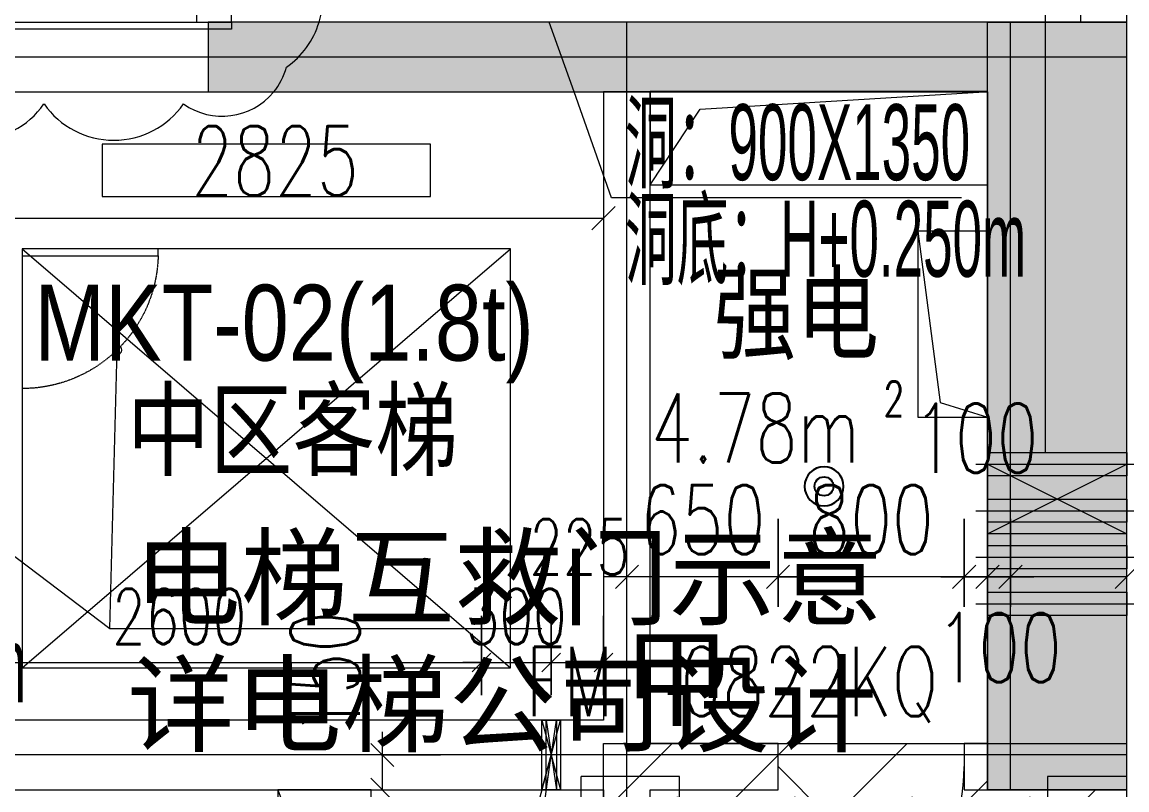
# Model space of a CAD drawing. Header units: millimetres. Extents: x 8533 to 398112, y -117646 to 105276.
# Drawn here: x 180296 to 185046, y 51555 to 54855 of the extents above; entities that cross this region are included whole.
import ezdxf

# ---------------------------------------------------------------- set-up
doc = ezdxf.new("R2010")
doc.units = ezdxf.units.MM
for name, pattern in [('IMPORT-A-D0TE-BF$0$DOTE', [0]), ('IMPORT-A-PMDT-10F$0$DASH _2_', [3.5, 2.5, -1]), ('IMPORT-DASH', [3.5, 2.5, -1])]:
    doc.linetypes.add(name, pattern=pattern)
for name, color, linetype, lineweight in [('A-D0TE-BF$0$A-Axis-GRID', 1, 'IMPORT-A-D0TE-BF$0$DOTE', 13), ('A-JC-10_12F$0$A-floor-HATCH', 9, 'Continuous', 13), ('A-JC-10_12F$0$夹层填充', 8, 'Continuous', 13), ('A-KD-Elevator-Standard$0$A-Dims', 140, 'Continuous', 13), ('A-KD-Elevator-Standard$0$A-Dims-IDEN', 13, 'Continuous', 13), ('A-KD-Elevator-Standard$0$A-floor-LIMIT', 3, 'Continuous', 13), ('A-PMDT-10F$0$20250529', 6, 'Continuous', 13), ('A-PMDT-10F$0$A-Dims-IDEN', 13, 'Continuous', 13), ('A-PMDT-10F$0$后幕墙', 3, 'Continuous', 13), ('A-PMDT-10F$0$电梯互救示意', 8, 'Continuous', 13), ('A-wall-10F$0$A-Dims', 140, 'Continuous', 13), ('A-wall-10F$0$A-int-BATH', 152, 'Continuous', 13), ('A-wall-10F$0$A-wall-ARCH', 7, 'Continuous', 13), ('A-wall-10F$0$A-wall-COL', 30, 'Continuous', 13), ('A-wall-10F$0$DOOR_FIRE', 4, 'Continuous', 13), ('A-wall-10F$0$DOOR_FIRE_TEXT', 7, 'Continuous', 13), ('A-wall-10F$0$EVTR', 2, 'Continuous', 13), ('A-wall-10F$0$PUB_TEXT', 7, 'Continuous', 13), ('A-wall-10F$0$SPACE', 7, 'Continuous', 13), ('E-LD-10_18F$0$E-留洞提资', 1, 'Continuous', 13), ('E-MG-10_12F$0$E-POWER-EQUIP', 3, 'Continuous', 13), ('E-MG-10_12F$0$E-留洞提资', 1, 'Continuous', 13), ('E-MG-10_12F$0$E-留洞提资尺寸标注', 7, 'Continuous', 13), ('H-TJ-10F$0$H-TZ-JZLDBZ', 4, 'Continuous', 13), ('P-XHS-10F$0$PTP-YS雨水阀门', 10, 'Continuous', 25), ('wall-10_12F$0$S-hatch', 253, 'Continuous', 13), ('wall-10_12F$0$S-wall', 31, 'Continuous', 13), ('X-AREA-SS', 3, 'IMPORT-DASH', 13), ('塔楼-ARC-10F-20250714_dwg', 8, 'Continuous', 13)]:
    doc.layers.add(name, color=color, linetype=linetype, lineweight=lineweight)
doc.styles.add('Arial_2', font='arial.ttf', dxfattribs={"width": 0.5, "height": 326.200771})
doc.styles.add('Arial_5', font='arial.ttf', dxfattribs={"width": 0.8, "height": 326.200771})
doc.styles.add('Simplex', font='simplex_.ttf', dxfattribs={"width": 0.705882, "height": 297.5})
doc.styles.add('Simplex_3', font='simplex_.ttf', dxfattribs={"height": 337.588652})
doc.styles.add('Simplex_4', font='simplex_.ttf', dxfattribs={"width": 0.705882, "height": 238})
doc.styles.add('Simplex_5', font='simplex_.ttf', dxfattribs={"width": 0.705882, "height": 148.75})

# ---------------------------------------------------------------- blocks, each defined once
blk = doc.blocks.new('塔楼-ARC-10F-20250714_dwg_A-D0TE-BF-2024562-10F_ARC_46_000_')
at = {"layer": 'A-D0TE-BF$0$A-Axis-GRID', "linetype": 'Continuous'}
for p, q in [((26600, -9600), (26600, -9300)), ((28250, -12400), (28250, -9300)), ((24800, -9450), (23000, -9450)), ((28750, -9450), (24800, -9450)), ((26600, -12400), (26600, -9600)), ((26600, -16500), (26600, -12400)), ((28250, -12600), (28250, -12400)), ((26500, -12450), (21200, -12450)), ((28150, -12450), (26500, -12450)), ((28750, -12450), (28150, -12450))]:
    blk.add_line(p, q, dxfattribs=at)
blk = doc.blocks.new('塔楼-ARC-10F-20250714_dwg_H-TJ-10F-2024599-10F_ARC_46_000_')
at = {"layer": 'H-TJ-10F$0$H-TZ-JZLDBZ'}
blk.add_line((26373.1, -9600), (26266.5, -9300), dxfattribs=at)
at = {"layer": 'H-TJ-10F$0$H-TZ-JZLDBZ', "flags": 128}
blk.add_lwpolyline([(28039.2, -10054.8), (26534.7, -10054.8), (26373.1, -9600)], dxfattribs=at)
at = {"layer": 'H-TJ-10F$0$H-TZ-JZLDBZ', "attachment_point": 1, "line_spacing_factor": 0.941778, "style": 'Arial_2'}
for s, insert, char_height, width in [('洞：900X1350', (26592.1, -9653), 326.2, 1838.574), ('洞底：H+0.250m', (26592.1, -10068), 326.201, 2145.003), ('洞底：H+2.325m', (22292.1, -11897.7), 326.201, 2145.003)]:
    blk.add_mtext(s, dxfattribs=dict(at, insert=insert, char_height=char_height, width=width))
blk = doc.blocks.new('塔楼-ARC-10F-20250714_dwg_H-TJ-10F-V80-10F_ARC_46_000_')
at = {"layer": 'H-TJ-10F$0$H-TZ-JZLDBZ'}
blk.add_line((26373.1, -9600), (26266.5, -9300), dxfattribs=at)
at = {"layer": 'H-TJ-10F$0$H-TZ-JZLDBZ', "flags": 128}
blk.add_lwpolyline([(28039.2, -10054.8), (26534.7, -10054.8), (26373.1, -9600)], dxfattribs=at)
at = {"layer": 'H-TJ-10F$0$H-TZ-JZLDBZ', "attachment_point": 1, "line_spacing_factor": 0.941778, "style": 'Arial_2'}
for s, insert, char_height, width in [('洞：900X1350', (26592.1, -9653), 326.2, 1838.574), ('洞底：H+0.250m', (26592.1, -10068), 326.201, 2145.003), ('洞底：H+2.325m', (22292.1, -11897.7), 326.201, 2145.003)]:
    blk.add_mtext(s, dxfattribs=dict(at, insert=insert, char_height=char_height, width=width))
blk = doc.blocks.new('塔楼-ARC-10F-20250714_dwg_wall-10_12F-2024600-10F_ARC_46_000_')
at = {"layer": 'wall-10_12F$0$S-hatch'}
for points in [[(25171.3, -9600), (28150, -9600), (28150, -9300), (24800, -9300), (24800, -9600), (25000, -9600)], [(28750, -12600), (28750, -9300), (28150, -9300), (28150, -12600)]]:
    blk.add_hatch(color=256, dxfattribs=at).paths.add_polyline_path(points, flags=0)
at = {"layer": 'wall-10_12F$0$S-wall'}
for p, q in [((28150, -9600), (28150, -9300)), ((28150, -11600), (28150, -9600)), ((28150, -12400), (28150, -11600))]:
    blk.add_line(p, q, dxfattribs=at)
at = {"layer": 'wall-10_12F$0$S-wall', "flags": 128}
for points in [[(24900, -9300), (24800, -9300), (24800, -9600), (28150, -9600)], [(28150, -9600), (28150, -9300), (28550, -9300)], [(28750, -12600), (28150, -12600), (28150, -12400)]]:
    blk.add_lwpolyline(points, dxfattribs=at)
blk = doc.blocks.new('塔楼-ARC-10F-20250714_dwg_A-JC-10_12F-2024601-10F_ARC_46_000_')
at = {"layer": 'A-JC-10_12F$0$夹层填充'}
h = blk.add_hatch(dxfattribs=at)
h.set_pattern_fill('FP_46', color=256, style=0, pattern_type=2)
h.set_pattern_definition([(45, (0, 0), (-252.57, 252.57), []), (45, (252.57, 0), (-252.57, 252.57), [0, -357.188])])
h.paths.add_polyline_path([(27850, -16700), (27850, -16500), (28750, -16500), (28750, -12600), (28150, -12600), (28150, -12400), (26500, -12400), (26500, -16500), (27000, -16500), (27000, -16700), (27484.7, -16700)], flags=0)
at = {"layer": 'A-JC-10_12F$0$A-floor-HATCH'}
for p, q in [((26500, -12400), (28150, -12400)), ((26500, -16500), (26500, -12400)), ((28150, -12400), (28750, -12400))]:
    blk.add_line(p, q, dxfattribs=at)
blk = doc.blocks.new('塔楼-ARC-10F-20250714_dwg_E-LD-10_18F-2024604-10F_ARC_46_000_')
at = {"layer": 'E-LD-10_18F$0$E-留洞提资'}
for p, q in [((28135.6, -9600), (28150.5, -9599.1)), ((26700.5, -9999.1), (28150, -9999.1)), ((28150.5, -10998.6), (28150.5, -10199.1))]:
    blk.add_line(p, q, dxfattribs=at)
at = {"layer": 'E-LD-10_18F$0$E-留洞提资', "flags": 128}
for points in [[(28150.5, -9999.1), (28150.5, -9598.6), (26700.5, -9598.6)], [(26700.5, -9600), (26700.5, -9999.1), (26915.5, -9674.7), (28135.6, -9600)], [(27850.5, -10199.1), (27850.5, -10998.6), (28150, -10998.6)], [(28150, -10199.1), (27850.5, -10199.1), (27946.6, -10934.3), (28150, -10998.4)], [(25100, -12600), (25174.5, -12800), (25500, -12900), (25500, -12600), (25100, -12600), (25100, -12900), (25500, -12900)]]:
    blk.add_lwpolyline(points, dxfattribs=at)
blk = doc.blocks.new('塔楼-ARC-10F-20250714_dwg_P-XHS-10F$0$$VALVE$00000334-2024620-10F_ARC_46_000_')
at = {"layer": 'P-XHS-10F$0$PTP-YS雨水阀门'}
blk.add_circle((0, 0), 33.9, dxfattribs=at)
for start, end in [(360, 180), (180, 360)]:
    blk.add_arc((0, 0), 70, start, end, dxfattribs=at)
blk = doc.blocks.new('塔楼-ARC-10F-20250714_dwg_P-XHS-10F-2024623-10F_ARC_46_000_')
at = {"xscale": 1.2, "yscale": 1.2, "zscale": 1.2, "rotation": 90}
blk.add_blockref('塔楼-ARC-10F-20250714_dwg_P-XHS-10F$0$$VALVE$00000334-2024620-10F_ARC_46_000_', (27447.7, -11295.3), dxfattribs=at)
blk = doc.blocks.new('塔楼-ARC-10F-20250714_dwg_A-KD-Elevator-Standard$0$_ArchTick-2024624-10F_ARC_46_000_')
at = {"layer": 'A-KD-Elevator-Standard$0$A-Dims'}
blk.add_line((-0.5, -0.5), (0.5, 0.5), dxfattribs=at)
blk = doc.blocks.new('塔楼-ARC-10F-20250714_dwg_A-KD-Elevator-Standard-2024625-10F_ARC_46_000_')
at = {"layer": 'A-KD-Elevator-Standard$0$A-Dims'}
for p, q in [((26500, -12193), (26500, -11852)), ((26275, -12052), (26500, -12052))]:
    blk.add_line(p, q, dxfattribs=at)
at = {"layer": 'A-KD-Elevator-Standard$0$A-Dims', "flags": 128}
for points in [[(25975, -11852), (25975, -12193)], [(26275, -11852), (26275, -12193)]]:
    blk.add_lwpolyline(points, close=True, dxfattribs=at)
for points in [[(23075, -12052), (23375, -12052), (25975, -12052), (25895, -12052)], [(25975, -12052), (26275, -12052), (26355, -12052)]]:
    blk.add_lwpolyline(points, dxfattribs=at)
at = {"layer": 'A-KD-Elevator-Standard$0$A-Dims-IDEN', "flags": 128}
blk.add_lwpolyline([(26259, -16500), (26087.3, -13825.6), (26275, -12450), (25725.4, -14501.3)], dxfattribs=at)
at = {"layer": 'A-KD-Elevator-Standard$0$A-floor-LIMIT'}
for p, q in [((26235, -12600), (26315, -12300)), ((26252.5, -12600), (26297.5, -12300))]:
    blk.add_line(p, q, dxfattribs=at)
at = {"layer": 'A-KD-Elevator-Standard$0$A-floor-LIMIT', "flags": 128}
for points in [[(26235, -12300), (26315, -12300), (26315, -12600), (26235, -12600), (26235, -12300), (26315, -12600)], [(26252.5, -12300), (26297.5, -12300), (26297.5, -12600), (26252.5, -12600), (26252.5, -12300), (26297.5, -12600)]]:
    blk.add_lwpolyline(points, dxfattribs=at)
at = {"xscale": 80, "yscale": 80, "zscale": 80}
for p in [(25975, -12052), (25975, -12052), (26500, -12052)]:
    blk.add_blockref('塔楼-ARC-10F-20250714_dwg_A-KD-Elevator-Standard$0$_ArchTick-2024624-10F_ARC_46_000_', p, dxfattribs=at)
at = {"xscale": 80, "yscale": 80, "zscale": 80, "rotation": 180}
blk.add_blockref('塔楼-ARC-10F-20250714_dwg_A-KD-Elevator-Standard$0$_ArchTick-2024624-10F_ARC_46_000_', (26275, -12052), dxfattribs=at)
blk.add_blockref('塔楼-ARC-10F-20250714_dwg_A-KD-Elevator-Standard$0$_ArchTick-2024624-10F_ARC_46_000_', (26275, -12052), dxfattribs=at)
at = {"layer": 'A-KD-Elevator-Standard$0$A-Dims', "color": 7, "char_height": 238, "attachment_point": 2, "line_spacing_factor": 1.125731, "style": 'Simplex_4'}
for s, insert, width in [('225', (26397, -11436.9), 550.748), ('2600', (24675, -11736.1), 734.331), ('300', (26125, -11736.1), 550.748)]:
    blk.add_mtext(s, dxfattribs=dict(at, insert=insert, width=width))
blk = doc.blocks.new('塔楼-ARC-10F-20250714_dwg_A-KD-Elevator-Standard-10_18F-2024626-10F_ARC_46_000_')
blk.add_blockref('塔楼-ARC-10F-20250714_dwg_A-KD-Elevator-Standard-2024625-10F_ARC_46_000_', (0, 0))
blk = doc.blocks.new('塔楼-ARC-10F-20250714_dwg_E-MG-10_12F$0$预埋套管2-2024627-10F_ARC_46_000_')
at = {"layer": 'E-MG-10_12F$0$E-POWER-EQUIP'}
for p, q in [((-300, 0), (-300, 100)), ((-350, 50), (-300, 50)), ((-300, 50), (300, 50)), ((300, 50), (350, 50))]:
    blk.add_line(p, q, dxfattribs=at)
at = {"layer": 'E-MG-10_12F$0$E-POWER-EQUIP', "flags": 128}
blk.add_lwpolyline([(-300, 100), (300, 100), (300, 0), (-300, 0)], dxfattribs=at)
blk = doc.blocks.new('塔楼-ARC-10F-20250714_dwg_E-MG-10_12F-2024629-10F_ARC_46_000_')
at = {"layer": 'E-MG-10_12F$0$E-留洞提资'}
for p, q in [((28150, -11199.7), (28750, -11499.4)), ((28150.4, -11199.6), (28750, -11199.6)), ((28150.4, -11499.6), (28750, -11199.8))]:
    blk.add_line(p, q, dxfattribs=at)
at = {"layer": 'E-MG-10_12F$0$E-留洞提资', "flags": 128}
blk.add_lwpolyline([(28750, -11499.6), (28150.4, -11499.6), (28150.4, -11199.6)], dxfattribs=at)
at = {"layer": 'E-MG-10_12F$0$E-留洞提资尺寸标注'}
for p, q in [((28400, -9300), (28400, -8650)), ((28400, -11150), (28400, -9300))]:
    blk.add_line(p, q, dxfattribs=at)
for p in [(28450, -11250), (28450, -11450), (28450, -11650), (28450, -11850)]:
    blk.add_blockref('塔楼-ARC-10F-20250714_dwg_E-MG-10_12F$0$预埋套管2-2024627-10F_ARC_46_000_', p)
blk = doc.blocks.new('塔楼-ARC-10F-20250714_dwg_A-PMDT-10F$0$gteswd5r-2024764-10F_ARC_46_000_')
at = {"layer": 'A-PMDT-10F$0$电梯互救示意', "linetype": 'IMPORT-A-PMDT-10F$0$DASH _2_', "flags": 128}
blk.add_lwpolyline([(115461, 315949), (116046, 315949), (116046, 315919), (115461, 315919), (115461, 315949)], dxfattribs=at)
at = {"layer": 'A-PMDT-10F$0$电梯互救示意', "linetype": 'IMPORT-A-PMDT-10F$0$DASH _2_'}
blk.add_arc((116046, 315934), 585, 181.4677, 269.9985, dxfattribs=at)
blk = doc.blocks.new('塔楼-ARC-10F-20250714_dwg_A-wall-10F$0$A$C1C81611C-2024769-10F_ARC_46_000_')
at = {"layer": 'A-wall-10F$0$A-int-BATH'}
for p, q in [((0, 380), (360, 380)), ((100, 0), (100, 380)), ((110, 0), (110, 380))]:
    blk.add_line(p, q, dxfattribs=at)
at = {"layer": 'A-wall-10F$0$A-int-BATH', "flags": 128}
blk.add_lwpolyline([(0, 0), (0, 380), (360, 380), (394.6, 376.8), (444.9, 360), (476.1, 340.4), (511.6, 304.6), (528.2, 278.4), (536.9, 259.4), (543.8, 238.2), (548.8, 211.4), (550, 190), (548, 162.8), (541.8, 134.7), (531.6, 108.5), (513.1, 77.5), (480.4, 43), (444.5, 19.8), (402.3, 4.8), (376.7, 0.7)], close=True, dxfattribs=at)
blk.add_lwpolyline([(0, 0), (0, 380), (0, 0), (360, 0)], dxfattribs=at)
at = {"layer": 'A-wall-10F$0$A-int-BATH'}
blk.add_arc((360, 190), 190, 270, 90, dxfattribs=at)
blk = doc.blocks.new('塔楼-ARC-10F-20250714_dwg_A-wall-10F$0$FJHFJGHKBNMB-2024770-10F_ARC_46_000_')
at = {"layer": 'A-wall-10F$0$A-int-BATH'}
blk.add_line((493905.7, 746853.2), (493905.7, 747490.9), dxfattribs=at)
at = {"layer": 'A-wall-10F$0$A-int-BATH', "flags": 128}
for points in [[(493887.7, 747480.9), (493887.7, 746850.9), (493895.7, 746850.9), (493895.7, 746840.9), (493905.7, 746840.9), (493905.7, 747490.9), (493895.7, 747490.9), (493895.7, 747480.9), (493887.7, 747480.9), (493887.7, 746863.2)], [(493905.7, 747460.9), (493913.7, 747460.9), (493913.7, 747450.9), (493928.7, 747450.9), (493928.7, 747380.9), (493913.7, 747380.9), (493913.7, 747420.9), (493905.7, 747420.9), (493905.7, 747460.9)]]:
    blk.add_lwpolyline(points, dxfattribs=at)
for points in [[(493879.7, 747460.9), (493879.7, 747420.9), (493887.7, 747420.9), (493887.7, 747460.9)], [(494220.1, 747401.5), (493895.1, 746858.6), (493902, 746854.6), (493897, 746845.9), (493905.7, 746840.9), (494240.7, 747401.2), (494232, 747406.2), (494227, 747397.5)], [(494166.7, 747378.5), (494173.3, 747390), (494196.5, 747376.6), (494189.9, 747365.1)], [(494203.2, 747388.2), (494183.2, 747353.5), (494190.1, 747349.5), (494210.1, 747384.2)], [(494225.7, 747375.2), (494232.6, 747371.2), (494227.6, 747362.5), (494240.6, 747355), (494205.6, 747294.4), (494192.6, 747301.9), (494212.6, 747336.5), (494205.7, 747340.5)]]:
    blk.add_lwpolyline(points, close=True, dxfattribs=at)
at = {"layer": 'A-wall-10F$0$A-int-BATH'}
blk.add_arc((493911, 746840.7), 650.3, 60.4144, 90.4653, dxfattribs=at)
blk = doc.blocks.new('塔楼-ARC-10F-20250714_dwg_A-wall-10F$0$PAPER-ROLL-2024771-10F_ARC_46_000_')
at = {"layer": 'A-wall-10F$0$A-int-BATH'}
for p, q in [((70, 75), (70, -75)), ((79.3, 75), (79.3, -75)), ((85.9, 75), (85.9, -75)), ((91.8, 75), (91.8, -75)), ((96, 75), (96, -75))]:
    blk.add_line(p, q, dxfattribs=at)
at = {"layer": 'A-wall-10F$0$A-int-BATH', "flags": 128}
for points in [[(0, 75), (0, -75), (100, -75), (100, 75)], [(40, 80), (60, 80), (60, 75), (40, 75)], [(40, -80), (60, -80), (60, -75), (40, -75)]]:
    blk.add_lwpolyline(points, close=True, dxfattribs=at)
blk = doc.blocks.new('塔楼-ARC-10F-20250714_dwg_A-wall-10F$0$给水点位_冷_-2024772-10F_ARC_46_000_')
at = {"layer": 'A-wall-10F$0$A-int-BATH', "color": 8}
for p, q in [((0, -167), (0, 16.2)), ((29.5, -35), (-29.5, -35))]:
    blk.add_line(p, q, dxfattribs=at)
at = {"layer": 'A-wall-10F$0$A-int-BATH', "color": 4, "flags": 128}
blk.add_lwpolyline([(-16, -107.3), (-16, 0), (16, 0), (16, -107.3)], dxfattribs=at)
at = {"layer": 'A-wall-10F$0$A-int-BATH', "color": 4}
blk.add_circle((0, -135), 32, dxfattribs=at)
at = {"layer": 'A-wall-10F$0$A-int-BATH', "color": 8}
blk.add_circle((0, -135), 23, dxfattribs=at)
blk = doc.blocks.new('塔楼-ARC-10F-20250714_dwg_A-wall-10F$0$A$C056a25a3-2024773-10F_ARC_46_000_')
at = {"layer": 'A-wall-10F$0$A-int-BATH'}
h = blk.add_hatch(color=256, dxfattribs=at)
h.paths.add_polyline_path([(-45, -250), (-43.5, -261.6), (-39, -272.5), (-31.8, -281.8), (0, -250), (-31.8, -218.2), (-39, -227.5), (-43.5, -238.4)], flags=0)
h.paths.add_polyline_path([(0, -250), (31.8, -281.8), (39, -272.5), (43.5, -261.6), (45, -250), (43.5, -238.4), (39, -227.5), (31.8, -218.2), (11.6, -238.4)], flags=0)
for p, q in [((-55, -250), (-55, 0)), ((55, -250), (55, 0)), ((-31.8, -218.2), (31.8, -281.8)), ((31.8, -218.2), (-31.8, -281.8))]:
    blk.add_line(p, q, dxfattribs=at)
for radius in [55, 45]:
    blk.add_circle((0, -250), radius, dxfattribs=at)
blk.add_blockref('塔楼-ARC-10F-20250714_dwg_A-wall-10F$0$给水点位_冷_-2024772-10F_ARC_46_000_', (0, 0))
blk = doc.blocks.new('塔楼-ARC-10F-20250714_dwg_A-wall-10F$0$A$C274845C7-V91-10F_ARC_46_000_')
at = {"layer": 'A-wall-10F$0$A-int-BATH'}
for p, q in [((728.9, 322.1), (728.9, 352.1)), ((-741.1, 322.1), (728.9, 322.1)), ((728.9, -547.9), (728.9, 322.1)), ((578.9, -547.9), (728.9, -547.9))]:
    blk.add_line(p, q, dxfattribs=at)
at = {"layer": 'A-wall-10F$0$A-int-BATH', "flags": 128}
for points in [[(728.9, 352.1), (-771.1, 352.1), (-771.1, 217.1), (-741.1, 217.1), (-741.1, 322.1)], [(728.9, 322.1), (578.9, 322.1), (578.9, -547.9)], [(-771.2, -577.9), (-771.2, -432.9), (-741.1, -432.9), (-741.1, -547.9), (728.9, -547.9)], [(728.9, -547.9), (728.9, -577.9), (-771.2, -577.9)]]:
    blk.add_lwpolyline(points, dxfattribs=at)
blk.add_lwpolyline([(-346.1, 322.1), (-196.1, 322.1), (-196.1, 222.1), (-346.1, 222.1)], close=True, dxfattribs=at)
at = {"extrusion": (0, 0, -1), "zscale": -0.9999999999999996, "rotation": 269.9991173288819}
for p in [(121.1, 322.1), (-28.9, 322.1)]:
    blk.add_blockref('塔楼-ARC-10F-20250714_dwg_A-wall-10F$0$PAPER-ROLL-2024771-10F_ARC_46_000_', p, dxfattribs=at)
for name, p, rotation in [('塔楼-ARC-10F-20250714_dwg_A-wall-10F$0$FJHFJGHKBNMB-2024770-10F_ARC_46_000_', (-494577.9, -747319.9), 0.005341865691133145), ('塔楼-ARC-10F-20250714_dwg_A-wall-10F$0$A$C056a25a3-2024773-10F_ARC_46_000_', (578.9, -97.9), 270)]:
    blk.add_blockref(name, p, dxfattribs=dict(rotation=rotation))
at = {"extrusion": (0, 0, -1), "zscale": -1}
blk.add_blockref('塔楼-ARC-10F-20250714_dwg_A-wall-10F$0$A$C1C81611C-2024769-10F_ARC_46_000_', (-578.9, -287.9), dxfattribs=at)
blk = doc.blocks.new('塔楼-ARC-10F-20250714_dwg_A-wall-10F$0$$DorLib2D$00000114-2024797-10F_ARC_46_000_')
at = {"layer": 'A-wall-10F$0$DOOR_FIRE'}
blk.add_line((27250, -12500), (27815.7, -13065.7), dxfattribs=at)
blk.add_arc((27250, -12500), 800, 315, 0, dxfattribs=at)
blk = doc.blocks.new('塔楼-ARC-10F-20250714_dwg_A-wall-10F$0$_ArchTick-2024809-10F_ARC_46_000_')
at = {"layer": 'A-wall-10F$0$A-Dims'}
blk.add_line((-0.5, -0.5), (0.5, 0.5), dxfattribs=at)
blk = doc.blocks.new('塔楼-ARC-10F-20250714_dwg_A-wall-10F-2024810-10F_ARC_46_000_')
at = {"layer": 'A-wall-10F$0$A-Dims'}
for p, q in [((26500, -9900), (26500, -10392.5)), ((23675, -10142.5), (26500, -10142.5)), ((26600.5, -11812.8), (26600.5, -11434.6)), ((28750, -11812.8), (28750, -11434.6)), ((25544, -12450), (25798.7, -12450))]:
    blk.add_line(p, q, dxfattribs=at)
at = {"layer": 'A-wall-10F$0$A-Dims', "flags": 128}
for points in [[(27250, -11434.6), (27250, -11812.8)], [(28050, -11434.6), (28050, -11812.8)], [(28150.5, -11434.6), (28150.5, -11812.8)], [(28250, -11434.6), (28250, -11812.8)]]:
    blk.add_lwpolyline(points, close=True, dxfattribs=at)
for points in [[(27250, -11684.6), (26600.5, -11684.6), (26500.5, -11684.6)], [(27950, -11684.6), (28050, -11684.6), (27250, -11684.6), (27350, -11684.6)], [(28050, -11684.6), (28150.5, -11684.6), (28250.5, -11684.6)], [(28250, -11684.6), (28150.5, -11684.6), (28050.5, -11684.6)], [(28750, -11684.6), (28250, -11684.6), (28350, -11684.6)], [(25548.7, -12600), (25548.7, -12450), (25548.7, -12350)]]:
    blk.add_lwpolyline(points, dxfattribs=at)
at = {"layer": 'A-wall-10F$0$A-wall-ARCH'}
for p, q in [((23000, -9300), (24800, -9300)), ((23000, -9600), (24800, -9600))]:
    blk.add_line(p, q, dxfattribs=at)
at = {"layer": 'A-wall-10F$0$A-wall-ARCH', "flags": 128}
for points in [[(28550, -8650), (28550, -9300), (28750, -9300), (28750, -8650)], [(26700, -9600), (26500, -9600), (26500, -12300), (21750, -12300), (21200, -12300), (21200, -12600), (21650, -12600), (21650, -13300), (20600, -13300), (20600, -12600), (20400, -12600), (20400, -13400), (20400, -14300)], [(21225, -17000), (21750, -17000), (23075, -17000), (23075, -16800), (21850, -16800), (21850, -14300), (21850, -13400), (21850, -12600), (26500, -12600), (26500, -12700), (26700, -12700), (26700, -12600), (27250, -12600), (27250, -12400), (26700, -12400), (26700, -9600)]]:
    blk.add_lwpolyline(points, dxfattribs=at)
blk.add_lwpolyline([(28150, -12400), (28050, -12400), (28050, -12600), (28150, -12600)], close=True, dxfattribs=at)
at = {"layer": 'A-wall-10F$0$A-wall-COL'}
for p, q in [((25000, -9300), (24900, -9300)), ((26500, -9300), (25000, -9300)), ((26700, -9300), (26500, -9300)), ((28550, -9300), (26700, -9300)), ((28750, -9300), (28550, -9300))]:
    blk.add_line(p, q, dxfattribs=at)
at = {"layer": 'A-wall-10F$0$A-wall-COL', "flags": 128}
for points in [[(24800, -9600), (28150, -9600), (28150, -12600), (28750, -12600), (28750, -9300)], [(24900, -9300), (24800, -9300), (24800, -9600)]]:
    blk.add_lwpolyline(points, dxfattribs=at)
at = {"layer": 'A-wall-10F$0$DOOR_FIRE'}
blk.add_line((27250, -12400), (28050, -12400), dxfattribs=at)
at = {"layer": 'A-wall-10F$0$EVTR'}
blk.add_line((24000, -12075), (26100, -10275), dxfattribs=at)
at = {"layer": 'A-wall-10F$0$EVTR', "flags": 128}
for points in [[(20700, -9600), (26500, -9600), (26500, -12300), (20700, -12300)], [(24343.7, -9825), (24343.7, -10050), (25756.2, -10050), (25756.2, -9825)]]:
    blk.add_lwpolyline(points, close=True, dxfattribs=at)
blk.add_lwpolyline([(24000, -10275), (24000, -12075), (26100, -12075), (26100, -10275), (24000, -10275), (26100, -12075)], dxfattribs=at)
for name, p in [('塔楼-ARC-10F-20250714_dwg_A-wall-10F$0$A$C274845C7-V91-10F_ARC_46_000_', (24171.1, -8752.1)), ('塔楼-ARC-10F-20250714_dwg_A-wall-10F$0$$DorLib2D$00000114-2024797-10F_ARC_46_000_', (0, 0))]:
    blk.add_blockref(name, p)
at = {"xscale": 100, "yscale": 100, "zscale": 100}
for p in [(26500, -10142.5), (26600.5, -11684.6), (28050, -11684.6), (28050, -11684.6), (28150.5, -11684.6), (28750, -11684.6)]:
    blk.add_blockref('塔楼-ARC-10F-20250714_dwg_A-wall-10F$0$_ArchTick-2024809-10F_ARC_46_000_', p, dxfattribs=at)
for p, rotation in [((27250, -11684.6), 180), ((27250, -11684.6), 180), ((28150.5, -11684.6), 180), ((28250, -11684.6), 180), ((28250, -11684.6), 180), ((25548.7, -12450), 270), ((25548.7, -12600), 90), ((25548.7, -12600), 90)]:
    blk.add_blockref('塔楼-ARC-10F-20250714_dwg_A-wall-10F$0$_ArchTick-2024809-10F_ARC_46_000_', p, dxfattribs=dict(at, rotation=rotation))
at = {"layer": 'A-wall-10F$0$A-Dims', "color": 7, "char_height": 297.5, "attachment_point": 2, "line_spacing_factor": 1.125731, "style": 'Simplex'}
for s, insert, width in [('2825', (25087.5, -9747.6), 917.896), ('100', (28100.2, -10939.7), 641.81), ('650', (26925.2, -11289.7), 688.422), ('800', (27650, -11289.7), 688.422), ('100', (28200.2, -11839.7), 641.81)]:
    blk.add_mtext(s, dxfattribs=dict(at, insert=insert, width=width))
at = {"layer": 'A-wall-10F$0$A-Dims', "color": 7, "insert": (25153.8, -12100), "char_height": 297.5, "width": 641.81, "attachment_point": 2, "rotation": 90, "line_spacing_factor": 1.125731, "style": 'Simplex'}
blk.add_mtext('150', dxfattribs=at)
at = {"layer": 'A-wall-10F$0$DOOR_FIRE_TEXT', "attachment_point": 1, "line_spacing_factor": 1.125731}
for s, insert, char_height, width, style in [('\\fSimplex|b0|i0|c134|p2|;甲', (26584.9, -11951.4), 337.589, 545.242, 'Simplex_3'), ('FM', (26164.9, -11984.9), 297.5, 484.047, 'Simplex'), ('0822KQ', (26830.6, -11984.9), 297.5, 1427.041, 'Simplex')]:
    blk.add_mtext(s, dxfattribs=dict(at, insert=insert, char_height=char_height, width=width, style=style))
at = {"layer": 'A-wall-10F$0$PUB_TEXT', "attachment_point": 1, "line_spacing_factor": 0.941778, "style": 'Arial_5'}
for s, insert, char_height, width in [('强电', (26971.9, -10387.8), 326.2, 972.12), ('MKT-02(1.8t)', (24052.9, -10428.8), 326.201, 2916.359), ('中区客梯', (24450.4, -10889.1), 326.2, 1944.239)]:
    blk.add_mtext(s, dxfattribs=dict(at, insert=insert, char_height=char_height, width=width))
at = {"layer": 'A-wall-10F$0$SPACE', "attachment_point": 1, "line_spacing_factor": 1.125731}
for s, insert, char_height, width, style in [('\\fSimplex|b0|i0|c134|p2|;\\W.70588;2', (27703.3, -10844.8), 148.75, 114.743, 'Simplex_5'), ('4.78m', (26703.3, -10895.6), 297.5, 1147.37, 'Simplex')]:
    blk.add_mtext(s, dxfattribs=dict(at, insert=insert, char_height=char_height, width=width, style=style))
blk = doc.blocks.new('塔楼-ARC-10F-20250714_dwg_A-PMDT-10F-2024812-10F_ARC_46_000_')
at = {"layer": 'A-PMDT-10F$0$20250529'}
for centre, radius, start, end in [((24926.4, -9193.9), 366.2, 343.1305, 55), ((24926.4, -9193.9), 366.2, 305, 343.1305), ((24860.1, -9417.8), 286.7, 320.2993, 344.5919), ((24860.1, -9417.8), 286.7, 234.5919, 320.2993), ((23794, -9441.4), 366.2, 215, 325), ((24394, -9441.4), 366.2, 215, 325)]:
    blk.add_arc(centre, radius, start, end, dxfattribs=at)
at = {"layer": 'A-PMDT-10F$0$A-Dims-IDEN'}
blk.add_line((24376.9, -11905.6), (26233.8, -11905.6), dxfattribs=at)
at = {"layer": 'A-PMDT-10F$0$A-Dims-IDEN', "flags": 128}
blk.add_lwpolyline([(22924.3, -10806), (24376.9, -11905.6), (24408.3, -10708.9)], dxfattribs=at)
at = {"layer": 'A-PMDT-10F$0$A-Dims-IDEN'}
for start, end in [(88.4974, 268.4974), (268.4974, 88.4974)]:
    blk.add_arc((24408.3, -10708.9), 20, start, end, dxfattribs=at)
at = {"layer": 'A-PMDT-10F$0$后幕墙', "linetype": 'IMPORT-A-PMDT-10F$0$DASH _2_'}
for p, q in [((26402.2, -12541.8), (26402.2, -16500)), ((26500, -12541.8), (26402.2, -12541.8)), ((28408.3, -12600), (28408.3, -14101.8))]:
    blk.add_line(p, q, dxfattribs=at)
at = {"layer": 'A-PMDT-10F$0$后幕墙', "linetype": 'IMPORT-A-PMDT-10F$0$DASH _2_', "flags": 128}
for points in [[(26827, -14101.8), (26827, -12541.8), (26500, -12541.8)], [(28750, -12541.8), (28408.3, -12541.8), (28408.3, -12600)]]:
    blk.add_lwpolyline(points, dxfattribs=at)
for name in ['塔楼-ARC-10F-20250714_dwg_A-wall-10F-2024810-10F_ARC_46_000_', '塔楼-ARC-10F-20250714_dwg_A-D0TE-BF-2024562-10F_ARC_46_000_', '塔楼-ARC-10F-20250714_dwg_P-XHS-10F-2024623-10F_ARC_46_000_', '塔楼-ARC-10F-20250714_dwg_H-TJ-10F-2024599-10F_ARC_46_000_', '塔楼-ARC-10F-20250714_dwg_H-TJ-10F-V80-10F_ARC_46_000_', '塔楼-ARC-10F-20250714_dwg_E-MG-10_12F-2024629-10F_ARC_46_000_', '塔楼-ARC-10F-20250714_dwg_wall-10_12F-2024600-10F_ARC_46_000_', '塔楼-ARC-10F-20250714_dwg_A-KD-Elevator-Standard-10_18F-2024626-10F_ARC_46_000_', '塔楼-ARC-10F-20250714_dwg_E-LD-10_18F-2024604-10F_ARC_46_000_', '塔楼-ARC-10F-20250714_dwg_A-JC-10_12F-2024601-10F_ARC_46_000_']:
    blk.add_blockref(name, (0, 0))
at = {"extrusion": (0, 0, -1), "zscale": -1, "rotation": 0.003084121961024208}
blk.add_blockref('塔楼-ARC-10F-20250714_dwg_A-PMDT-10F$0$gteswd5r-2024764-10F_ARC_46_000_', (-140029, -326230.2), dxfattribs=at)
at = {"layer": 'A-PMDT-10F$0$A-Dims-IDEN', "color": 7, "char_height": 337.59, "width": 3816.697, "attachment_point": 1, "line_spacing_factor": 1.125731, "style": 'Simplex_3'}
for s, insert in [('电梯互救门示意', (24479.3, -11518.8)), ('详电梯公司设计', (24453.2, -12063.8))]:
    blk.add_mtext(s, dxfattribs=dict(at, insert=insert))
blk = doc.blocks.new('塔楼-ARC-10F-20250714_dwg-2024558-10F_ARC_46_000_')
at = {"layer": 'X-AREA-SS', "color": 251}
for p, q in [((1201958, 598415.5), (1201958, 601515.5)), ((1201958, 598215.5), (1201958, 598415.5)), ((1201958, 594315.5), (1201958, 598215.5))]:
    blk.add_line(p, q, dxfattribs=at)
blk.add_blockref('塔楼-ARC-10F-20250714_dwg_A-PMDT-10F-2024812-10F_ARC_46_000_', (1173208, 610815.5))

msp = doc.modelspace()

# ---------------------------------------------------------------- block references
at = {"layer": '塔楼-ARC-10F-20250714_dwg', "color": 7}
msp.add_blockref('塔楼-ARC-10F-20250714_dwg-2024558-10F_ARC_46_000_', (-1016911.6, -546660.4), dxfattribs=at)

doc.saveas('drawing.dxf')
